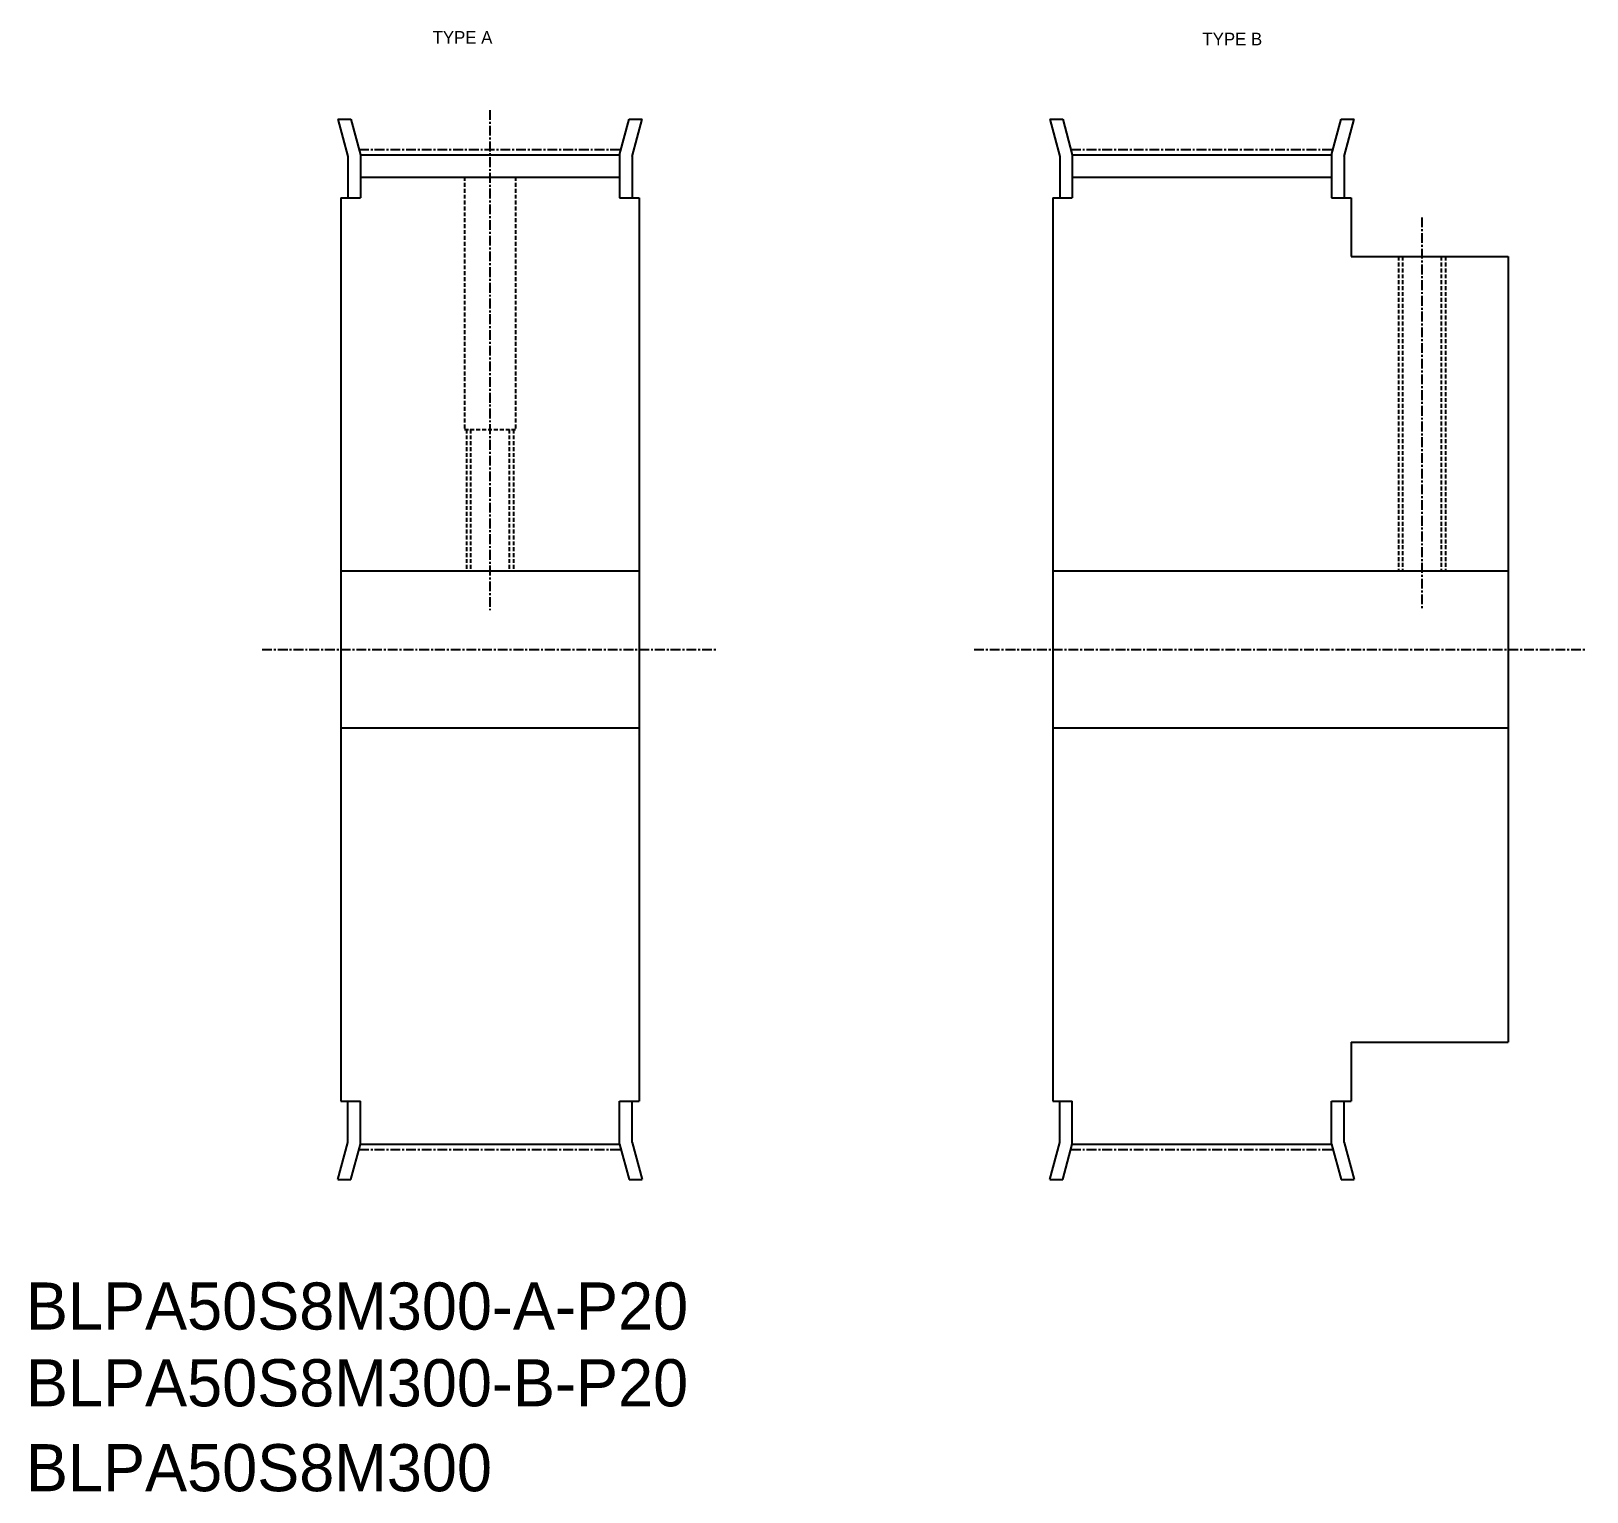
# Model space of a CAD drawing. Extents: x -285 to -87, y -39 to 147.
import ezdxf

# ---------------------------------------------------------------- set-up
doc = ezdxf.new("R2010")
doc.units = 0
doc.linetypes.add('CENTER', pattern=[2, 1.25, -0.25, 0.25, -0.25])
doc.linetypes.add('DASHED', pattern=[0.75, 0.5, -0.25])
doc.layers.get('0').update_dxf_attribs({"linetype": 'CONTINUOUS'})
doc.layers.add('CENTER', color=1, linetype='CENTER')

msp = doc.modelspace()

# ---------------------------------------------------------------- linework, layer by layer
at = {"color": 7, "linetype": 'CONTINUOUS'}
for p, q in [((-246.29, 136.12), (-245.02, 131.38)), ((-246.29, 136.12), (-244.63, 136.12)), ((-244.63, 136.12), (-243.42, 131.59)), ((-210.42, 131.59), (-209.2, 136.12)), ((-209.2, 136.12), (-207.55, 136.12)), ((-208.82, 131.38), (-207.55, 136.12)), ((-155.66, 136.12), (-154.39, 131.38)), ((-155.66, 136.12), (-154, 136.12)), ((-154, 136.12), (-152.79, 131.59)), ((-119.79, 131.59), (-118.58, 136.12)), ((-118.58, 136.12), (-116.92, 136.12)), ((-118.19, 131.38), (-116.92, 136.12)), ((-245.02, 131.38), (-245.02, 126.12)), ((-243.42, 131.59), (-210.42, 131.59)), ((-243.42, 131.59), (-243.42, 126.12)), ((-210.42, 131.59), (-210.42, 126.12)), ((-208.82, 131.38), (-208.82, 126.12)), ((-154.39, 131.38), (-154.39, 126.12)), ((-152.79, 131.59), (-119.79, 131.59)), ((-152.79, 131.59), (-152.79, 126.12)), ((-119.79, 131.59), (-119.79, 126.12)), ((-118.19, 131.38), (-118.19, 126.12)), ((-243.42, 128.76), (-210.42, 128.76)), ((-152.79, 128.76), (-119.79, 128.76)), ((-245.92, 126.12), (-245.92, 11.12)), ((-245.92, 126.12), (-243.42, 126.12)), ((-210.42, 126.12), (-207.92, 126.12)), ((-207.92, 126.12), (-207.92, 11.12)), ((-155.29, 126.12), (-155.29, 11.12)), ((-155.29, 126.12), (-152.79, 126.12)), ((-119.79, 126.12), (-117.29, 126.12)), ((-117.29, 126.12), (-117.29, 118.62)), ((-117.29, 118.62), (-97.29, 118.62)), ((-97.29, 118.62), (-97.29, 18.62)), ((-155.29, 97.37), (-155.29, 97.37)), ((-245.92, 78.62), (-207.92, 78.62)), ((-155.29, 78.62), (-97.29, 78.62)), ((-155.29, 68.62), (-155.29, 68.62)), ((-245.92, 58.62), (-207.92, 58.62)), ((-155.29, 58.62), (-97.29, 58.62)), ((-117.29, 18.62), (-97.29, 18.62)), ((-117.29, 18.62), (-117.29, 11.12)), ((-245.92, 11.12), (-243.42, 11.12)), ((-245.02, 5.86), (-245.02, 11.12)), ((-243.42, 5.64), (-243.42, 11.12)), ((-210.42, 11.12), (-207.92, 11.12)), ((-210.42, 5.64), (-210.42, 11.12)), ((-208.82, 5.86), (-208.82, 11.12)), ((-155.29, 11.12), (-152.79, 11.12)), ((-154.39, 5.86), (-154.39, 11.12)), ((-152.79, 5.64), (-152.79, 11.12)), ((-119.79, 11.12), (-117.29, 11.12)), ((-119.79, 5.64), (-119.79, 11.12)), ((-118.19, 5.86), (-118.19, 11.12)), ((-246.29, 1.12), (-245.02, 5.86)), ((-244.63, 1.12), (-243.42, 5.64)), ((-243.42, 5.64), (-210.42, 5.64)), ((-210.42, 5.64), (-209.2, 1.12)), ((-208.82, 5.86), (-207.55, 1.12)), ((-155.66, 1.12), (-154.39, 5.86)), ((-154, 1.12), (-152.79, 5.64)), ((-152.79, 5.64), (-119.79, 5.64)), ((-119.79, 5.64), (-118.58, 1.12)), ((-118.19, 5.86), (-116.92, 1.12)), ((-246.29, 1.12), (-244.63, 1.12)), ((-209.2, 1.12), (-207.55, 1.12)), ((-155.66, 1.12), (-154, 1.12)), ((-118.58, 1.12), (-116.92, 1.12))]:
    msp.add_line(p, q, dxfattribs=at)
at = {"color": 3, "linetype": 'DASHED'}
for p, q in [((-230.17, 128.76), (-230.17, 96.62)), ((-223.67, 128.76), (-223.67, 96.62)), ((-111.29, 118.62), (-111.29, 78.62)), ((-110.75, 118.62), (-110.75, 78.62)), ((-105.83, 118.62), (-105.83, 78.62)), ((-105.29, 118.62), (-105.29, 78.62)), ((-230.17, 96.62), (-223.67, 96.62)), ((-229.92, 96.62), (-229.92, 78.62)), ((-229.38, 96.62), (-229.38, 78.62)), ((-224.46, 96.62), (-224.46, 78.62)), ((-223.92, 96.62), (-223.92, 78.62))]:
    msp.add_line(p, q, dxfattribs=at)
at = {"layer": 'CENTER', "color": 1, "linetype": 'CENTER'}
for p, q in [((-226.92, 137.28), (-226.92, 73.62)), ((-243.6, 132.28), (-210.23, 132.28)), ((-152.97, 132.28), (-119.61, 132.28)), ((-108.29, 123.62), (-108.29, 73.62)), ((-255.92, 68.62), (-197.92, 68.62)), ((-165.29, 68.62), (-87.29, 68.62)), ((-243.6, 4.96), (-210.23, 4.96)), ((-152.97, 4.96), (-119.61, 4.96))]:
    msp.add_line(p, q, dxfattribs=at)

# ---------------------------------------------------------------- texts
at = {"color": 7, "linetype": 'CONTINUOUS'}
for s, height, p in [('TYPE A', 1.6, (-234.22, 145.74)), ('TYPE B', 1.6, (-136.23, 145.53)), ('BLPA50S8M300-A-P20', 6, (-285.99, -17.98)), ('BLPA50S8M300-B-P20', 6, (-285.99, -27.75)), ('BLPA50S8M300', 6, (-285.99, -38.56))]:
    msp.add_text(s, height=height, dxfattribs=at).set_placement(p)

doc.saveas('drawing.dxf')
